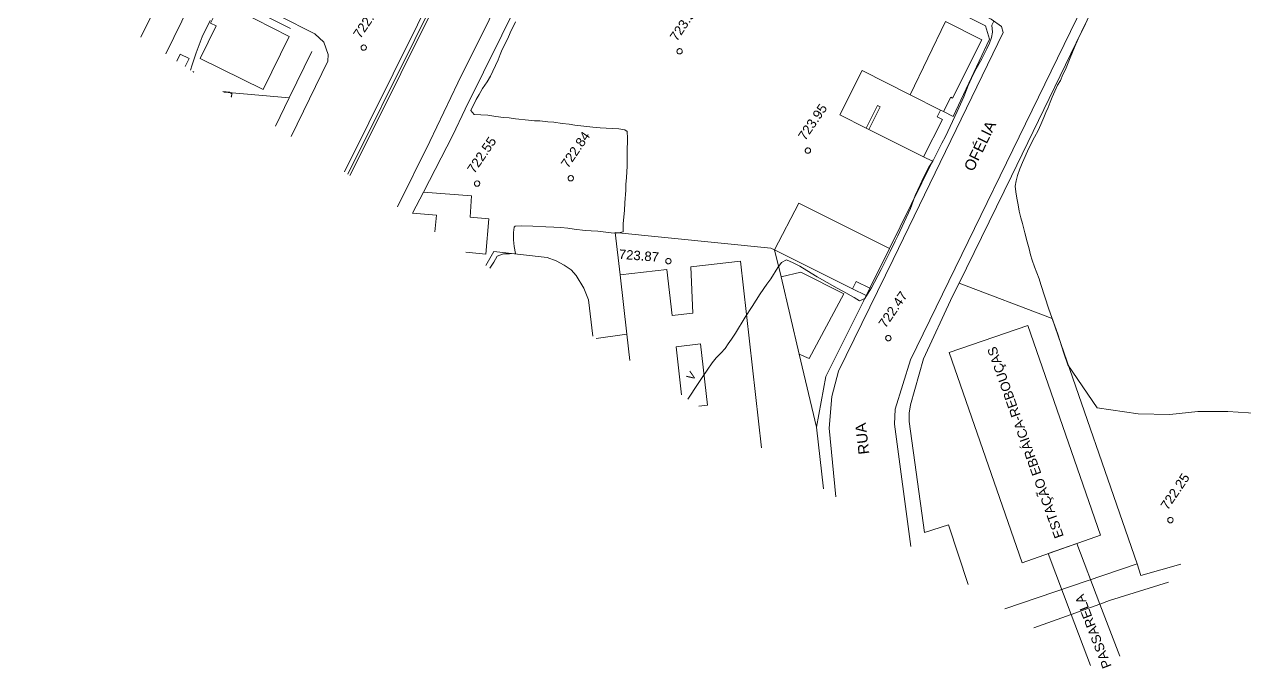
# Model space of a CAD drawing. Header units: metres. Extents: x 7 to 327053, y 40 to 7393807.
# Drawn here: x 326265.6 to 326492.4, y 7391966.7 to 7392086.5 of the extents above; entities that cross this region are included whole.
import ezdxf
from ezdxf.enums import TextEntityAlignment as Align

# ---------------------------------------------------------------- set-up
doc = ezdxf.new("R2010")
doc.units = ezdxf.units.M
doc.layers.get('0').update_dxf_attribs({"lineweight": 18})
for name, color, linetype, lineweight in [('100_SIST_VIARIO_MEIO_FIO', 1, 'Continuous', 18), ('108_SEP_FIS_CANT_CENT_ILHA', 7, 'Continuous', 18), ('118_PASSARELA', 9, 'Continuous', 18), ('120_PASSARELA_TOP', 7, 'Continuous', 18), ('160_P_SIMP_ASF_TOP', 7, 'Continuous', 18), ('199_SEGMENTO_DE_VIA', 7, 'Continuous', 18), ('206_MURO_E_MURO_ARRIMO', 7, 'Continuous', 18), ('214_PROJ_BEIRAL_EDIF', 10, 'Continuous', 18), ('216_EDIF_NOTAVEL', 2, 'Continuous', 18), ('218_EDIF_NOTAVEL_TOP', 7, 'Continuous', 18), ('604_CURVA_INTERM', 7, 'Continuous', 18), ('606_PTO_COTADO', 7, 'Continuous', 18), ('608_PTO_COTADO_INTERVIA', 1, 'Continuous', 18)]:
    doc.layers.add(name, color=color, linetype=linetype, lineweight=lineweight)
doc.styles.add('Style-Arial', font='arial.ttf', dxfattribs={"height": 1.75})

# ---------------------------------------------------------------- blocks, each defined once
blk = doc.blocks.new('SP09')
at = {"color": 0, "linetype": 'Continuous'}
blk.add_lwpolyline([(-0.03, -0.51), (-0.14, -0.49), (-0.24, -0.46), (-0.31, -0.42), (-0.35, -0.39), (-0.42, -0.31), (-0.47, -0.24), (-0.51, -0.15), (-0.52, -0.09), (-0.52, 0.03), (-0.51, 0.11), (-0.48, 0.2), (-0.44, 0.27), (-0.4, 0.33), (-0.32, 0.39), (-0.23, 0.44), (-0.15, 0.48), (-0.1, 0.48), (-0.03, 0.48), (0.08, 0.48), (0.19, 0.44), (0.27, 0.4), (0.35, 0.32), (0.41, 0.23), (0.46, 0.11), (0.48, 0.03), (0.48, -0.03), (0.47, -0.08), (0.44, -0.21), (0.38, -0.3), (0.31, -0.38), (0.23, -0.44), (0.1, -0.49), (0.02, -0.51)], close=True, dxfattribs=at)
blk = doc.blocks.new('SP10')
at = {"color": 0, "linetype": 'Continuous'}
blk.add_lwpolyline([(-0.03, -0.51), (-0.14, -0.49), (-0.24, -0.46), (-0.31, -0.42), (-0.35, -0.39), (-0.42, -0.31), (-0.47, -0.24), (-0.51, -0.15), (-0.52, -0.09), (-0.52, 0.03), (-0.51, 0.11), (-0.48, 0.2), (-0.44, 0.27), (-0.4, 0.33), (-0.32, 0.39), (-0.23, 0.44), (-0.15, 0.48), (-0.1, 0.48), (-0.03, 0.48), (0.08, 0.48), (0.19, 0.44), (0.27, 0.4), (0.35, 0.32), (0.41, 0.23), (0.46, 0.11), (0.48, 0.03), (0.48, -0.03), (0.47, -0.08), (0.44, -0.21), (0.38, -0.3), (0.31, -0.38), (0.23, -0.44), (0.1, -0.49), (0.02, -0.51)], close=True, dxfattribs=at)

msp = doc.modelspace()

# ---------------------------------------------------------------- linework, layer by layer
at = {"layer": '100_SIST_VIARIO_MEIO_FIO'}
for points in [[(326432.962, 7392250.443), (326407.436, 7392199), (326400.761, 7392185.487), (326390.913, 7392160.072), (326386.602, 7392149.383), (326380.803, 7392137.548), (326380.219, 7392135.754), (326380.352, 7392132.598), (326381.641, 7392129.774), (326382.974, 7392128.76), (326459.876, 7392090.638), (326461.46, 7392089.18), (326461.22, 7392087.563), (326430.269, 7392024.126), (326427.466, 7392014.948), (326427.344, 7392012.168), (326430.379, 7391989.377)], [(326265.577, 7392195.437), (326273.735, 7392130.477), (326275.478, 7392115.427), (326276.122, 7392112.995), (326278.52, 7392107.938), (326282.742, 7392103.785), (326286.387, 7392101.502), (326319.541, 7392084.71), (326321.248, 7392083.193), (326322.07, 7392080.89), (326322.012, 7392079.672), (326315.14, 7392065.625)], [(326346.176, 7392075.598), (326369.411, 7392122.422), (326371.182, 7392123.711), (326372.818, 7392123.581), (326445.304, 7392087.448), (326447.185, 7392086.123), (326447.508, 7392084.961), (326427.073, 7392042.752), (326416.942, 7392021.998), (326415.645, 7392017.268), (326415.186, 7392011.396), (326416.424, 7391998.61)], [(326465.496, 7391978.707), (326467.303, 7391979.359), (326478.288, 7391982.743)], [(326453.204, 7391974.274), (326460.162, 7391976.784)]]:
    msp.add_lwpolyline(points, dxfattribs=at)
at = {"layer": '100_SIST_VIARIO_MEIO_FIO', "flags": 128}
msp.add_lwpolyline([(326334.923, 7392052.536), (326340.942, 7392064.735), (326346.176, 7392075.598)], dxfattribs=at)
at = {"layer": '108_SEP_FIS_CANT_CENT_ILHA'}
for points in [[(326422.659, 7392255.551), (326343.188, 7392095.563), (326325.062, 7392059.06)], [(326325.723, 7392058.623), (326338.172, 7392083.647), (326423.338, 7392255.215)], [(326326.098, 7392058.375), (326328.155, 7392062.517), (326423.885, 7392254.943)]]:
    msp.add_lwpolyline(points, dxfattribs=at)
at = {"layer": '118_PASSARELA'}
msp.add_lwpolyline([(326461.197, 7391989.962), (326455.868, 7391988.083), (326460.162, 7391976.784), (326463.774, 7391967.281)], dxfattribs=at)
at = {"layer": '118_PASSARELA', "flags": 128}
msp.add_lwpolyline([(326469.201, 7391969.009), (326465.496, 7391978.707), (326461.197, 7391989.962)], dxfattribs=at)
at = {"layer": '199_SEGMENTO_DE_VIA'}
msp.add_lwpolyline([(326460.162, 7391976.784), (326465.496, 7391978.707)], dxfattribs=at)
at = {"layer": '206_MURO_E_MURO_ARRIMO'}
for p, q in [((326347.526, 7392070.716), (326371.615, 7392119.416)), ((326293.351, 7392096.652), (326315.024, 7392085.712)), ((326465.244, 7392091.614), (326449.095, 7392058.279)), ((326437.963, 7392089.341), (326444.211, 7392086.19)), ((326444.211, 7392086.19), (326444.982, 7392083.76)), ((326444.982, 7392083.76), (326438.234, 7392069.375)), ((326314.773, 7392072.842), (326319.025, 7392081.438)), ((326312.24, 7392067.544), (326314.773, 7392072.842)), ((326345.23, 7392065.865), (326347.526, 7392070.716)), ((326339.755, 7392055.283), (326345.23, 7392065.865)), ((326434.4, 7392061.025), (326426.389, 7392044.794)), ((326434.534, 7392061.295), (326434.4, 7392061.025)), ((326449.095, 7392058.279), (326439.319, 7392038.379)), ((326422.751, 7392037.422), (326422.079, 7392036.062)), ((326439.319, 7392038.379), (326438.113, 7392035.925)), ((326421.567, 7392035.024), (326414.564, 7392021.007)), ((326422.079, 7392036.062), (326421.567, 7392035.024)), ((326438.113, 7392035.925), (326432.732, 7392024.319)), ((326432.732, 7392024.319), (326430.293, 7392015.765)), ((326414.564, 7392021.007), (326412.805, 7392011.579)), ((326430.072, 7392014.222), (326430.052, 7392012.666)), ((326430.293, 7392015.765), (326430.072, 7392014.222)), ((326430.052, 7392012.666), (326432.915, 7391991.998)), ((326412.805, 7392011.579), (326414.122, 7392000.133)), ((326432.915, 7391991.998), (326437.353, 7391993.432)), ((326437.353, 7391993.432), (326441.017, 7391982.338)), ((326447.817, 7391977.839), (326472.443, 7391986.205)), ((326472.443, 7391986.205), (326473.116, 7391984.001)), ((326473.116, 7391984.001), (326480.537, 7391986.141))]:
    msp.add_line(p, q, dxfattribs=at)
at = {"layer": '206_MURO_E_MURO_ARRIMO', "flags": 128}
for points in [[(326304.191, 7392073.752), (326314.773, 7392072.842)], [(326438.234, 7392069.375), (326436.436, 7392070.279)], [(326422.533, 7392066.956), (326422.051, 7392067.198)], [(326434.4, 7392061.025), (326432.725, 7392061.862)], [(326376.304, 7392039.923), (326375.414, 7392047.778), (326404.364, 7392044.878), (326405.029, 7392044.547)], [(326405.029, 7392044.547), (326406.232, 7392039.521)], [(326422.079, 7392036.062), (326419.531, 7392037.331)], [(326439.319, 7392038.379), (326456.658, 7392031.806), (326472.443, 7391986.205)], [(326409.604, 7392025.186), (326412.805, 7392011.579)]]:
    msp.add_lwpolyline(points, dxfattribs=at)
at = {"layer": '214_PROJ_BEIRAL_EDIF', "flags": 128}
for points in [[(326287.241, 7392084.085), (326291.342, 7392092.52), (326296.304, 7392090.108), (326291.882, 7392081.014)], [(326295.447, 7392078.655), (326296.178, 7392080.157), (326294.546, 7392080.951), (326293.921, 7392079.665)], [(326302.659, 7392073.884), (326304.191, 7392073.752), (326304.004, 7392072.994)], [(326347.658, 7392044.11), (326351.364, 7392043.767), (326351.9, 7392050.32), (326348.415, 7392050.613), (326348.713, 7392054.581), (326339.755, 7392055.283)], [(326371.231, 7392028.513), (326370.43, 7392035.262), (326369.587, 7392037.456), (326368.136, 7392039.809), (326367.209, 7392040.867), (326365.887, 7392041.714), (326364.447, 7392042.497), (326362.751, 7392043.139), (326352.865, 7392044.244), (326351.355, 7392041.664)], [(326378.113, 7392023.959), (326377.558, 7392028.856), (326376.304, 7392039.923), (326385.004, 7392040.908), (326385.972, 7392032.365), (326389.843, 7392032.803), (326389.445, 7392041.398), (326398.689, 7392042.445), (326402.619, 7392007.744)], [(326390.927, 7392015.481), (326392.536, 7392015.663), (326391.244, 7392027.068), (326386.714, 7392026.554)]]:
    msp.add_lwpolyline(points, dxfattribs=at)
for points in [[(326302.145, 7392090.694), (326300.158, 7392086.74), (326301.216, 7392086.233), (326298.233, 7392080.167), (326309.941, 7392074.41), (326314.793, 7392084.264)], [(326430.226, 7392073.403), (326436.827, 7392087), (326443.55, 7392083.619), (326438.09, 7392072.764), (326437.767, 7392072.927), (326436.436, 7392070.279), (326435.873, 7392070.562)], [(326430.226, 7392073.403), (326421.286, 7392077.9), (326417.158, 7392069.643), (326422.051, 7392067.198), (326424.152, 7392071.401), (326424.635, 7392071.16), (326422.533, 7392066.956), (326432.725, 7392061.862), (326436.215, 7392068.801), (326435.235, 7392069.293), (326435.873, 7392070.562)], [(326405.029, 7392044.547), (326419.531, 7392037.331), (326420.207, 7392038.688), (326422.751, 7392037.422), (326426.389, 7392044.794), (326409.537, 7392053.274)], [(326409.604, 7392025.186), (326406.232, 7392039.521), (326409.907, 7392040.385), (326417.888, 7392036.365), (326411.488, 7392024.381)]]:
    msp.add_lwpolyline(points, close=True, dxfattribs=at)
at = {"layer": '214_PROJ_BEIRAL_EDIF'}
for points in [[(326297.041, 7392077.601), (326297.052, 7392077.624), (326296.877, 7392077.709)], [(326339.755, 7392055.283), (326337.74, 7392051.387), (326342.176, 7392051.03), (326341.878, 7392047.934)], [(326378.113, 7392023.959), (326377.558, 7392028.856), (326371.864, 7392028.093)], [(326386.714, 7392026.554), (326387.729, 7392017.597)]]:
    msp.add_lwpolyline(points, dxfattribs=at)
at = {"layer": '216_EDIF_NOTAVEL', "flags": 128}
msp.add_lwpolyline([(326437.513, 7392025.489), (326451.051, 7391986.384), (326465.613, 7391991.52), (326452.117, 7392030.516)], close=True, dxfattribs=at)
at = {"layer": '604_CURVA_INTERM', "elevation": 723, "flags": 128}
for points in [[(326296.455, 7392077.988), (326296.761, 7392078.979), (326297.521, 7392081.18), (326298.646, 7392084.171), (326300.118, 7392087.19)], [(326356.878, 7392086.987), (326355.885, 7392084.912), (326355.443, 7392083.892), (326354.4, 7392081.834), (326354.007, 7392080.887), (326353.642, 7392079.878), (326353.154, 7392078.826), (326352.632, 7392077.788), (326352.234, 7392076.84), (326351.626, 7392075.778), (326350.739, 7392074.547), (326350.09, 7392073.466), (326349.574, 7392072.544), (326348.558, 7392070.474), (326349.21, 7392069.723), (326350.436, 7392069.683), (326351.755, 7392069.585), (326353.194, 7392069.373), (326354.664, 7392069.198), (326355.669, 7392069.098), (326356.877, 7392068.933), (326359.262, 7392068.655), (326360.371, 7392068.547), (326361.407, 7392068.53), (326362.908, 7392068.393), (326364.016, 7392068.314), (326365.529, 7392068.08), (326366.824, 7392067.919), (326367.904, 7392067.758), (326370.109, 7392067.502), (326371.23, 7392067.401), (326372.599, 7392067.254), (326373.729, 7392067.164), (326376.069, 7392067.038), (326377.185, 7392066.894), (326377.634, 7392066.575), (326377.713, 7392065.355), (326377.646, 7392062.662), (326377.645, 7392061.5), (326377.621, 7392060.149), (326377.506, 7392058.045), (326377.396, 7392056.738), (326377.349, 7392055.63), (326377.196, 7392053.334), (326377.121, 7392051.88), (326376.88, 7392049.453), (326376.876, 7392048.424), (326376.854, 7392047.891), (326375.69, 7392047.683), (326374.64, 7392047.757), (326372.163, 7392048.03), (326370.961, 7392048.07), (326369.832, 7392048.144), (326367.748, 7392048.408), (326366.578, 7392048.578), (326365.27, 7392048.746), (326364, 7392048.763), (326362.503, 7392048.826), (326360.119, 7392048.982), (326357.97, 7392049.008), (326356.809, 7392048.938), (326356.609, 7392048.801), (326356.484, 7392047.758), (326356.51, 7392046.436), (326356.622, 7392045.207), (326356.858, 7392043.888), (326355.764, 7392043.836), (326354.64, 7392043.85), (326353.48, 7392043.373), (326352.845, 7392042.272), (326352.083, 7392041.182)], [(326388.912, 7392016.814), (326390.831, 7392019.68), (326391.55, 7392020.811), (326393.403, 7392023.549), (326394.185, 7392024.457), (326395.034, 7392025.343), (326395.834, 7392026.223), (326396.417, 7392027.057), (326396.992, 7392027.956), (326397.764, 7392029.053), (326399.578, 7392032.036), (326400.863, 7392034.024), (326402.36, 7392036.407), (326403.608, 7392038.212), (326404.313, 7392039.187), (326405.614, 7392041.256), (326406.313, 7392042.211), (326407.263, 7392042.701), (326408.501, 7392042.175), (326409.717, 7392041.514), (326411.056, 7392040.71), (326412.922, 7392039.548), (326416.693, 7392037.417), (326417.689, 7392036.884), (326419.814, 7392035.692), (326420.845, 7392035.071), (326421.798, 7392035.541), (326423.056, 7392037.509), (326423.623, 7392038.535), (326424.816, 7392040.905), (326425.994, 7392043.295), (326426.491, 7392044.267), (326427.445, 7392046.201), (326427.93, 7392047.141), (326430.294, 7392052.223), (326431.178, 7392054.658), (326431.636, 7392055.711), (326432.101, 7392056.663), (326432.661, 7392057.864), (326433.71, 7392059.918), (326434.427, 7392061.059), (326436.147, 7392064.397), (326436.788, 7392065.612), (326438.946, 7392070.269), (326440.205, 7392073.036), (326441.046, 7392075.114), (326441.614, 7392076.462), (326442.282, 7392077.768), (326443.572, 7392080.084), (326444.489, 7392081.935), (326444.963, 7392082.984), (326445.323, 7392084.031), (326445.545, 7392085.021), (326445.419, 7392086.37), (326445.777, 7392087.115)], [(326462.801, 7392086.528), (326461.697, 7392084.385), (326461.289, 7392083.376), (326460.851, 7392082.402), (326459.958, 7392080.243), (326459.121, 7392078.116), (326458.62, 7392077.199), (326458.152, 7392076.077), (326457.643, 7392075.169), (326456.627, 7392072.927), (326456.236, 7392072.003), (326455.859, 7392071.041), (326455.468, 7392070.103), (326455.098, 7392069.156), (326454.546, 7392067.902), (326454.013, 7392066.779), (326453.36, 7392065.544), (326452.318, 7392063.466), (326451.087, 7392060.828), (326450.597, 7392059.638), (326450.202, 7392058.413), (326449.919, 7392057.422), (326449.783, 7392056.419), (326449.855, 7392055.34), (326450.063, 7392054.165), (326450.337, 7392052.906), (326450.525, 7392051.784), (326450.794, 7392050.53), (326451.118, 7392049.487), (326451.567, 7392047.704), (326451.957, 7392046.075), (326452.341, 7392044.752), (326452.624, 7392043.657), (326452.909, 7392042.651), (326453.346, 7392041.379), (326454.192, 7392039.163), (326454.539, 7392038.133), (326456.026, 7392033.518), (326457.693, 7392028.89), (326458.786, 7392025.349), (326459.554, 7392023.175), (326465, 7392015.202), (326472.623, 7392014.057), (326478.527, 7392013.923), (326483.724, 7392014.531), (326489.312, 7392014.518), (326495.076, 7392014.141)], [(326304.056, 7392072.959), (326304.144, 7392073.596), (326303.679, 7392073.895), (326302.481, 7392074.001)]]:
    msp.add_lwpolyline(points, dxfattribs=at)

# ---------------------------------------------------------------- block references
at = {"layer": '606_PTO_COTADO', "rotation": 55.83005668387076}
for p in [(326387.388, 7392081.506, 723.925), (326411.239, 7392063.046, 723.95), (326349.732, 7392056.909, 722.555), (326367.155, 7392057.897, 722.84), (326385.291, 7392042.491, 723.87), (326426.182, 7392028.176, 722.47), (326478.615, 7391994.338, 722.25)]:
    msp.add_blockref('SP09', p, dxfattribs=at)
at = {"layer": '608_PTO_COTADO_INTERVIA', "rotation": 55.83005668387076}
msp.add_blockref('SP10', (326328.655, 7392082.188, 722.185), dxfattribs=at)

# ---------------------------------------------------------------- texts
at = {"layer": '120_PASSARELA_TOP', "style": 'Style-Arial'}
msp.add_text('PASSARELA', height=1.75, rotation=111.27087, dxfattribs=at).set_placement((326467.715, 7391967.143))
at = {"layer": '160_P_SIMP_ASF_TOP', "style": 'Style-Arial'}
for s, rotation, p in [('OFÉLIA', 64.07313, (326441.035, 7392059.426)), ('RUA', 96.6431, (326421.661, 7392006.514))]:
    msp.add_text(s, height=2, rotation=rotation, dxfattribs=at).set_placement(p, align=Align.MIDDLE_LEFT)
at = {"layer": '214_PROJ_BEIRAL_EDIF', "style": 'Style-Arial'}
msp.add_text('V', height=1.5, rotation=55.83006, dxfattribs=at).set_placement((326389.778, 7392020.127))
at = {"layer": '218_EDIF_NOTAVEL_TOP', "style": 'Style-Arial'}
msp.add_text('ESTAÇÃO EBRÁICA-REBOUÇAS', height=1.75, rotation=109.63538, dxfattribs=at).set_placement((326458.812, 7391991.306))
at = {"layer": '606_PTO_COTADO', "style": 'Style-Arial'}
for s, rotation, p in [('723.92', 55.83006, (326388.246, 7392086.799, 723.925)), ('723.95', 55.83006, (326412.098, 7392068.339, 723.95)), ('722.84', 55.83006, (326368.013, 7392063.19, 722.84)), ('722.55', 55.83006, (326350.59, 7392062.202, 722.555)), ('723.87', 355.67635, (326379.812, 7392043.496, 723.87)), ('722.47', 55.83006, (326427.041, 7392033.469, 722.47)), ('722.25', 55.83006, (326479.473, 7391999.631, 722.25))]:
    msp.add_text(s, height=1.75, rotation=rotation, dxfattribs=at).set_placement(p, align=Align.MIDDLE_CENTER)
at = {"layer": '608_PTO_COTADO_INTERVIA', "style": 'Style-Arial'}
msp.add_text('722.18', height=1.75, rotation=55.83006, dxfattribs=at).set_placement((326329.397, 7392087.311, 722.185), align=Align.MIDDLE_CENTER)

doc.saveas('drawing.dxf')
